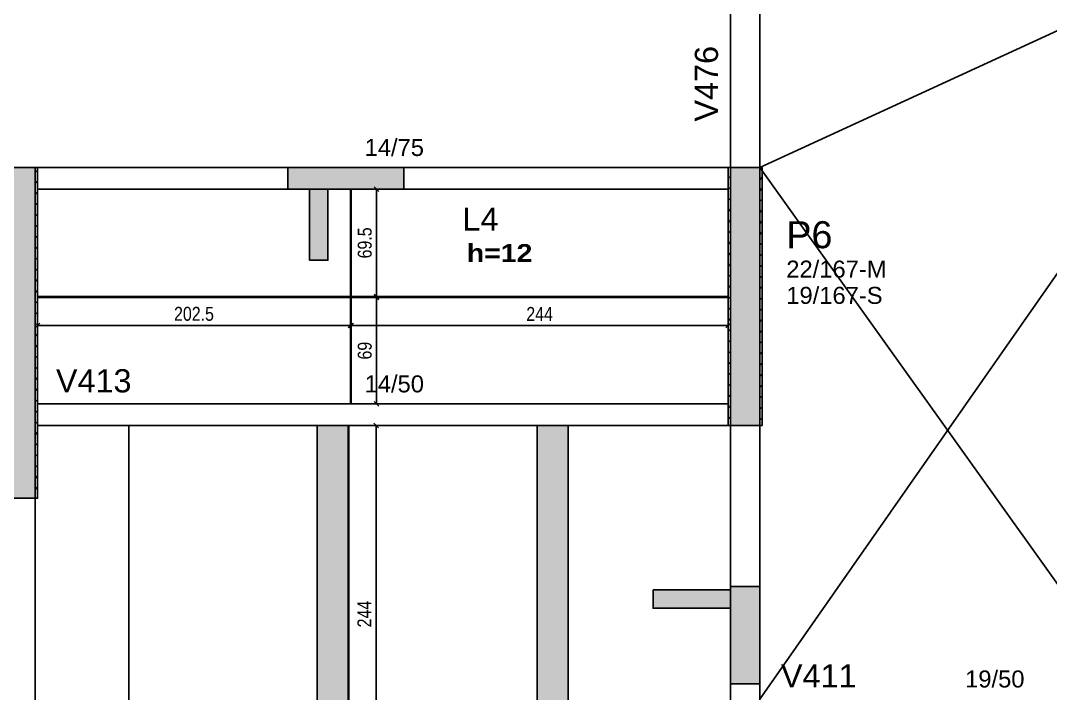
# Model space of a CAD drawing. Extents: x 3022 to 8661, y -614 to 3008.
# Drawn here: x 5204 to 5870, y 1813 to 2249 of the extents above; entities that cross this region are included whole.
import ezdxf

# ---------------------------------------------------------------- set-up
doc = ezdxf.new("R2010")
doc.units = 0
doc.header["$PDMODE"] = 34
for name, color, linetype in [('COTA', 241, 'Continuous'), ('MTH-230', 1, 'Continuous'), ('MTH-DIM-PILAR', 3, 'Continuous'), ('MTH-DIM-VIGA', 3, 'Continuous'), ('MTH-FACE-VIGA', 7, 'Continuous'), ('MTH-LINHA-SEÇÃO', 16, 'Continuous'), ('MTH-PILAR-SEGUE', 5, 'Continuous'), ('MTH-SOMBRA21', 150, 'Continuous'), ('MTH-SOMBRA25', 253, 'Continuous'), ('MTH-TIT1-PILAR', 5, 'Continuous'), ('MTH-TIT1-VIGA', 5, 'Continuous'), ('MTH-TXT-NEGRITO', 5, 'Continuous'), ('Painéis', 200, 'Continuous')]:
    doc.layers.add(name, color=color, linetype=linetype)
doc.layers.add('Hachura', color=251, linetype='Continuous', lineweight=9)
doc.styles.add('COTA TECNICA-50', font='techl___.ttf', dxfattribs={"height": 9})
doc.styles.add('TQS_ARIAL', font='arial.ttf')
doc.styles.add('TQS_ARIAL_BLACK', font='ariblk.ttf')
doc.dimstyles.new('COTA PAINEL-50', dxfattribs={"dimtxt": 9, "dimasz": 3, "dimexe": 3, "dimexo": 3, "dimgap": 3, "dimtad": 1, "dimdec": 1, "dimzin": 12, "dimdsep": 46, "dimtxsty": 'COTA TECNICA-50', "dimblk1": 'OBLIQUE', "dimblk2": 'OBLIQUE', "dimsah": 1, "dimcen": 0.9, "dimclrd": 4, "dimclre": 4, "dimclrt": 240, "dimadec": 1, "dimazin": 3, "dimtfac": 1, "dimtdec": 1, "dimtmove": 0, "dimatfit": 3, "dimfxl": 1, "dimtolj": 1, "dimtzin": 12, "dimarcsym": 0})

# ---------------------------------------------------------------- blocks, each defined once
blk = doc.blocks.new('_Oblique')
at = {"color": 0, "linetype": 'ByBlock', "lineweight": -2}
blk.add_line((-0.5, -0.5), (0.5, 0.5), dxfattribs=at)
blk = doc.blocks.new('*D134')
at = {"layer": 'COTA', "color": 4, "lineweight": -2, "transparency": 16777216}
for p, q in [((5214.58, 2066.75), (5214.58, 2048.44)), ((5417.08, 2066.75), (5417.08, 2048.44)), ((5214.58, 2051.44), (5417.08, 2051.44))]:
    blk.add_line(p, q, dxfattribs=at)
at = {"layer": 'Defpoints', "color": 0, "transparency": 16777216}
for p in [(5214.58, 2069.75), (5417.08, 2069.75), (5417.08, 2051.44)]:
    blk.add_point(p, dxfattribs=at)
at = {"layer": 'COTA', "color": 4, "lineweight": -2, "transparency": 16777216, "xscale": 3, "yscale": 3, "zscale": 3, "rotation": 180}
blk.add_blockref('_Oblique', (5214.58, 2051.44), dxfattribs=at)
at = {"layer": 'COTA', "color": 4, "lineweight": -2, "transparency": 16777216, "xscale": 3, "yscale": 3, "zscale": 3}
blk.add_blockref('_Oblique', (5417.08, 2051.44), dxfattribs=at)
at = {"layer": 'COTA', "color": 240, "transparency": 16777216, "insert": (5315.83, 2059.04), "char_height": 9, "attachment_point": 5, "style": 'COTA TECNICA-50'}
blk.add_mtext('\\A1;202.5', dxfattribs=at)
blk = doc.blocks.new('*D135')
at = {"layer": 'COTA', "color": 4, "lineweight": -2, "transparency": 16777216}
for p, q in [((5417.58, 2066.75), (5417.58, 2048.44)), ((5661.58, 2066.75), (5661.58, 2048.44)), ((5417.58, 2051.44), (5661.58, 2051.44))]:
    blk.add_line(p, q, dxfattribs=at)
at = {"layer": 'Defpoints', "color": 0, "transparency": 16777216}
for p in [(5417.58, 2069.75), (5661.58, 2069.75), (5661.58, 2051.44)]:
    blk.add_point(p, dxfattribs=at)
at = {"layer": 'COTA', "color": 4, "lineweight": -2, "transparency": 16777216, "xscale": 3, "yscale": 3, "zscale": 3, "rotation": 180}
blk.add_blockref('_Oblique', (5417.58, 2051.44), dxfattribs=at)
at = {"layer": 'COTA', "color": 4, "lineweight": -2, "transparency": 16777216, "xscale": 3, "yscale": 3, "zscale": 3}
blk.add_blockref('_Oblique', (5661.58, 2051.44), dxfattribs=at)
at = {"layer": 'COTA', "color": 240, "transparency": 16777216, "insert": (5539.58, 2059.01), "char_height": 9, "attachment_point": 5, "style": 'COTA TECNICA-50'}
blk.add_mtext('\\A1;244', dxfattribs=at)
blk = doc.blocks.new('*D136')
at = {"layer": 'COTA', "color": 4, "lineweight": -2, "transparency": 16777216}
for p, q in [((5420.58, 2069.75), (5437.05, 2069.75)), ((5434.05, 2000.75), (5434.05, 2069.75)), ((5420.58, 2000.75), (5437.05, 2000.75))]:
    blk.add_line(p, q, dxfattribs=at)
at = {"layer": 'Defpoints', "color": 0, "transparency": 16777216}
for p in [(5417.58, 2069.75), (5434.05, 2069.75), (5417.58, 2000.75)]:
    blk.add_point(p, dxfattribs=at)
at = {"layer": 'COTA', "color": 4, "lineweight": -2, "transparency": 16777216, "xscale": 3, "yscale": 3, "zscale": 3}
for p, rotation in [((5434.05, 2069.75), 90), ((5434.05, 2000.75), 270)]:
    blk.add_blockref('_Oblique', p, dxfattribs=dict(at, rotation=rotation))
at = {"layer": 'COTA', "color": 240, "transparency": 16777216, "insert": (5426.43, 2035.25), "char_height": 9, "attachment_point": 5, "rotation": 90, "style": 'COTA TECNICA-50'}
blk.add_mtext('\\A1;69', dxfattribs=at)
blk = doc.blocks.new('*D137')
at = {"layer": 'COTA', "color": 4, "lineweight": -2, "transparency": 16777216}
for p, q in [((5420.58, 2139.75), (5437.05, 2139.75)), ((5434.05, 2070.25), (5434.05, 2139.75)), ((5420.58, 2070.25), (5437.05, 2070.25))]:
    blk.add_line(p, q, dxfattribs=at)
at = {"layer": 'Defpoints', "color": 0, "transparency": 16777216}
for p in [(5417.58, 2139.75), (5434.05, 2139.75), (5417.58, 2070.25)]:
    blk.add_point(p, dxfattribs=at)
at = {"layer": 'COTA', "color": 4, "lineweight": -2, "transparency": 16777216, "xscale": 3, "yscale": 3, "zscale": 3}
for p, rotation in [((5434.05, 2139.75), 90), ((5434.05, 2070.25), 270)]:
    blk.add_blockref('_Oblique', p, dxfattribs=dict(at, rotation=rotation))
at = {"layer": 'COTA', "color": 240, "transparency": 16777216, "insert": (5426.42, 2105), "char_height": 9, "attachment_point": 5, "rotation": 90, "style": 'COTA TECNICA-50'}
blk.add_mtext('\\A1;69.5', dxfattribs=at)
blk = doc.blocks.new('*D146')
at = {"layer": 'COTA', "color": 4, "lineweight": -2, "transparency": 16777216}
blk.add_line((5433.71, 1742.75), (5433.71, 1986.75), dxfattribs=at)
at = {"layer": 'Defpoints', "color": 0, "transparency": 16777216}
for p in [(5433.71, 1986.75), (5433.71, 1986.75), (5433.71, 1742.75)]:
    blk.add_point(p, dxfattribs=at)
at = {"layer": 'COTA', "color": 4, "lineweight": -2, "transparency": 16777216, "xscale": 3, "yscale": 3, "zscale": 3}
for p, rotation in [((5433.71, 1986.75), 90), ((5433.71, 1742.75), 270)]:
    blk.add_blockref('_Oblique', p, dxfattribs=dict(at, rotation=rotation))
at = {"layer": 'COTA', "color": 240, "transparency": 16777216, "insert": (5426.15, 1864.75), "char_height": 9, "attachment_point": 5, "rotation": 90, "style": 'COTA TECNICA-50'}
blk.add_mtext('\\A1;244', dxfattribs=at)

msp = doc.modelspace()

# ---------------------------------------------------------------- hatches: boundary and pattern name
at = {"layer": 'Hachura'}
h = msp.add_hatch(color=256, dxfattribs=at)
h.dxf.hatch_style = 1
h.paths.add_polyline_path([(5415.58, 1986.75), (5395.58, 1986.75), (5395.58, 1742.75), (5415.58, 1742.75)])
h.paths.add_polyline_path([(5415.58, 1742.75), (5395.58, 1742.75), (5395.58, 1498.75), (5415.58, 1498.75)])
h.paths.add_polyline_path([(5415.58, 1498.75), (5395.58, 1498.75), (5395.58, 1350.75), (5415.58, 1350.75)])
h.paths.add_polyline_path([(5558.08, 1498.75), (5538.08, 1498.75), (5538.08, 1350.75), (5558.08, 1350.75)])
h.paths.add_polyline_path([(5558.08, 1742.75), (5538.08, 1742.75), (5538.08, 1498.75), (5558.08, 1498.75)])
h.paths.add_polyline_path([(5558.08, 1986.75), (5538.08, 1986.75), (5538.08, 1742.75), (5558.08, 1742.75)])

# ---------------------------------------------------------------- linework, layer by layer
at = {"layer": 'MTH-230', "linetype": 'Continuous'}
for p, q in [((6580.08, 2566.25), (5682.08, 2153.75)), ((5928.08, 2161.75), (5682.08, 1809.75)), ((5682.08, 2153.75), (5928.08, 1809.75))]:
    msp.add_line(p, q, dxfattribs=at)
at = {"layer": 'MTH-FACE-VIGA', "linetype": 'Continuous'}
for p, q in [((5663.08, 2153.75), (5663.08, 2526.25)), ((5682.08, 2153.75), (5682.08, 2526.25)), ((5663.08, 2185.79), (5663.08, 2164.05)), ((5663.08, 2164.05), (5663.08, 2153.75)), ((5663.08, 2153.75), (5213.08, 2153.75)), ((5661.58, 2153.65), (5661.67, 2153.75)), ((5682.08, 2152.94), (5682.89, 2153.75)), ((5213.08, 2150.63), (5214.56, 2152.12)), ((5214.56, 2152.12), (5214.58, 2152.13)), ((5661.58, 2146.58), (5663.02, 2148.03)), ((5663.02, 2148.03), (5663.08, 2148.08)), ((5682.08, 2145.87), (5683.52, 2147.31)), ((5683.52, 2147.31), (5683.58, 2147.37)), ((5213.08, 2143.56), (5214.51, 2145)), ((5214.51, 2145), (5214.58, 2145.06)), ((5661.58, 2139.51), (5662.96, 2140.9)), ((5662.96, 2140.9), (5663.08, 2141.01)), ((5682.08, 2138.8), (5683.45, 2140.18)), ((5683.45, 2140.18), (5683.58, 2140.3)), ((5213.08, 2136.49), (5214.46, 2137.88)), ((5214.46, 2137.88), (5214.58, 2137.99)), ((5214.58, 2139.75), (5661.58, 2139.75)), ((5661.58, 2132.44), (5662.9, 2133.76)), ((5662.9, 2133.76), (5663.08, 2133.94)), ((5213.08, 2129.42), (5214.41, 2130.76)), ((5214.41, 2130.76), (5214.58, 2130.92)), ((5662.83, 2126.63), (5663.08, 2126.87)), ((5682.08, 2131.73), (5683.39, 2133.04)), ((5683.39, 2133.04), (5683.58, 2133.23)), ((5213.08, 2122.35), (5214.36, 2123.64)), ((5214.36, 2123.64), (5214.58, 2123.85)), ((5661.58, 2125.37), (5662.83, 2126.63)), ((5682.08, 2124.66), (5683.33, 2125.91)), ((5683.33, 2125.91), (5683.58, 2126.16)), ((5213.08, 2115.28), (5214.31, 2116.52)), ((5214.31, 2116.52), (5214.58, 2116.78)), ((5661.58, 2118.3), (5662.77, 2119.49)), ((5662.77, 2119.49), (5663.08, 2119.8)), ((5682.08, 2117.59), (5683.26, 2118.77)), ((5683.26, 2118.77), (5683.58, 2119.09)), ((5213.08, 2108.21), (5214.27, 2109.39)), ((5214.27, 2109.39), (5214.58, 2109.71)), ((5661.58, 2111.23), (5662.7, 2112.36)), ((5662.7, 2112.36), (5663.08, 2112.73)), ((5682.08, 2110.52), (5683.2, 2111.64)), ((5683.2, 2111.64), (5683.58, 2112.02)), ((5213.08, 2101.13), (5214.22, 2102.27)), ((5214.22, 2102.27), (5214.58, 2102.63)), ((5661.58, 2104.16), (5662.64, 2105.22)), ((5662.64, 2105.22), (5663.08, 2105.66)), ((5682.08, 2103.44), (5683.13, 2104.5)), ((5683.13, 2104.5), (5683.58, 2104.94)), ((5213.08, 2094.06), (5214.17, 2095.15)), ((5214.17, 2095.15), (5214.58, 2095.56)), ((5661.58, 2097.09), (5662.58, 2098.09)), ((5662.58, 2098.09), (5663.08, 2098.59)), ((5682.08, 2096.37), (5683.07, 2097.37)), ((5683.07, 2097.37), (5683.58, 2097.87)), ((5213.08, 2086.99), (5214.12, 2088.03)), ((5214.12, 2088.03), (5214.58, 2088.49)), ((5661.58, 2090.02), (5662.51, 2090.95)), ((5662.51, 2090.95), (5663.08, 2091.52)), ((5682.08, 2089.3), (5683.01, 2090.23)), ((5683.01, 2090.23), (5683.58, 2090.8)), ((5213.08, 2079.92), (5214.07, 2080.91)), ((5214.07, 2080.91), (5214.58, 2081.42)), ((5661.58, 2082.94), (5662.45, 2083.82)), ((5662.45, 2083.82), (5663.08, 2084.44)), ((5682.08, 2082.23), (5682.94, 2083.1)), ((5682.94, 2083.1), (5683.58, 2083.73)), ((5213.08, 2072.85), (5214.02, 2073.79)), ((5214.02, 2073.79), (5214.58, 2074.35)), ((5661.58, 2075.87), (5662.38, 2076.68)), ((5662.38, 2076.68), (5663.08, 2077.37)), ((5682.08, 2075.16), (5682.88, 2075.96)), ((5682.88, 2075.96), (5683.58, 2076.66)), ((5213.97, 2066.67), (5214.58, 2067.28)), ((5661.58, 2068.8), (5662.32, 2069.55)), ((5662.32, 2069.55), (5663.08, 2070.3)), ((5682.08, 2068.09), (5682.81, 2068.83)), ((5682.81, 2068.83), (5683.58, 2069.59)), ((5213.08, 2065.78), (5213.97, 2066.67)), ((5213.92, 2059.55), (5214.58, 2060.21)), ((5661.58, 2061.73), (5662.26, 2062.41)), ((5662.26, 2062.41), (5663.08, 2063.23)), ((5682.08, 2061.02), (5682.75, 2061.69)), ((5682.75, 2061.69), (5683.58, 2062.52)), ((5213.08, 2058.71), (5213.92, 2059.55)), ((5661.58, 2054.66), (5662.19, 2055.28)), ((5662.19, 2055.28), (5663.08, 2056.16)), ((5682.08, 2053.95), (5682.68, 2054.56)), ((5682.68, 2054.56), (5683.58, 2055.45)), ((5213.08, 2051.64), (5213.87, 2052.43)), ((5213.87, 2052.43), (5214.58, 2053.14)), ((5661.58, 2047.59), (5662.13, 2048.14)), ((5662.13, 2048.14), (5663.08, 2049.09)), ((5682.08, 2046.88), (5682.62, 2047.42)), ((5682.62, 2047.42), (5683.58, 2048.38)), ((5213.08, 2044.57), (5213.82, 2045.31)), ((5213.82, 2045.31), (5214.58, 2046.07)), ((5661.58, 2040.52), (5662.06, 2041.01)), ((5662.06, 2041.01), (5663.08, 2042.02)), ((5682.08, 2039.8), (5682.56, 2040.29)), ((5682.56, 2040.29), (5683.58, 2041.3)), ((5213.08, 2037.5), (5213.77, 2038.19)), ((5213.77, 2038.19), (5214.58, 2039)), ((5661.58, 2033.45), (5662, 2033.87)), ((5662, 2033.87), (5663.08, 2034.95)), ((5682.49, 2033.15), (5683.58, 2034.23)), ((5213.08, 2030.42), (5213.72, 2031.06)), ((5213.72, 2031.06), (5214.58, 2031.92)), ((5661.94, 2026.73), (5663.08, 2027.88)), ((5682.08, 2032.73), (5682.49, 2033.15)), ((5682.43, 2026.02), (5683.58, 2027.16)), ((5213.08, 2023.35), (5213.67, 2023.94)), ((5213.67, 2023.94), (5214.58, 2024.85)), ((5661.58, 2026.38), (5661.94, 2026.73)), ((5661.87, 2019.6), (5663.08, 2020.8)), ((5682.08, 2025.66), (5682.43, 2026.02)), ((5213.08, 2016.28), (5213.62, 2016.82)), ((5213.62, 2016.82), (5214.58, 2017.78)), ((5661.58, 2019.3), (5661.87, 2019.6)), ((5661.81, 2012.46), (5663.08, 2013.73)), ((5682.08, 2018.59), (5682.36, 2018.88)), ((5682.36, 2018.88), (5683.58, 2020.09)), ((5213.08, 2009.21), (5213.57, 2009.7)), ((5213.57, 2009.7), (5214.58, 2010.71)), ((5661.58, 2012.23), (5661.81, 2012.46)), ((5682.08, 2011.52), (5682.3, 2011.74)), ((5682.3, 2011.74), (5683.58, 2013.02)), ((5213.08, 2002.14), (5213.52, 2002.58)), ((5213.52, 2002.58), (5214.58, 2003.64)), ((5661.58, 2000.75), (5214.58, 2000.75)), ((5661.58, 2005.16), (5661.74, 2005.33)), ((5661.74, 2005.33), (5663.08, 2006.66)), ((5682.08, 2004.45), (5682.24, 2004.61)), ((5682.24, 2004.61), (5683.58, 2005.95)), ((5213.08, 1995.07), (5213.47, 1995.46)), ((5213.47, 1995.46), (5214.58, 1996.57)), ((5661.58, 1998.09), (5661.68, 1998.19)), ((5661.68, 1998.19), (5663.08, 1999.59)), ((5682.08, 1997.38), (5682.17, 1997.47)), ((5682.17, 1997.47), (5683.58, 1998.88)), ((5213.08, 1988), (5213.42, 1988.34)), ((5213.42, 1988.34), (5214.58, 1989.5)), ((5661.58, 1991.02), (5661.61, 1991.06)), ((5661.61, 1991.06), (5663.08, 1992.52)), ((5682.08, 1990.31), (5682.11, 1990.34)), ((5682.11, 1990.34), (5683.58, 1991.81)), ((5213.08, 1980.93), (5213.37, 1981.22)), ((5213.37, 1981.22), (5214.58, 1982.43)), ((5214.58, 1986.75), (5663.08, 1986.75)), ((5663.08, 1986.75), (5663.08, 1476.75)), ((5682.08, 1476.75), (5682.08, 1986.75)), ((5213.08, 1973.86), (5213.32, 1974.1)), ((5213.32, 1974.1), (5214.58, 1975.36)), ((5213.08, 1966.78), (5213.27, 1966.98)), ((5213.27, 1966.98), (5214.58, 1968.28)), ((5213.22, 1959.85), (5214.58, 1961.21)), ((5213.08, 1959.71), (5213.22, 1959.85)), ((5213.17, 1952.73), (5214.58, 1954.14)), ((5213.08, 1952.64), (5213.17, 1952.73)), ((5213.12, 1945.61), (5214.58, 1947.07)), ((5213.08, 1945.57), (5213.12, 1945.61)), ((5213.08, 1496.75), (5213.08, 1939.75)), ((5214.33, 1939.75), (5214.58, 1940))]:
    msp.add_line(p, q, dxfattribs=at)
for points in [[(5214.58, 2153.75), (5213.08, 2153.75), (5213.08, 1939.75), (5214.58, 1939.75), (5214.58, 2153.75)], [(5663.08, 2153.75), (5661.58, 2153.75), (5661.58, 1986.75), (5663.08, 1986.75), (5663.08, 2153.75)], [(5683.58, 2153.75), (5682.08, 2153.75), (5682.08, 1986.75), (5683.58, 1986.75), (5683.58, 2153.75)]]:
    msp.add_lwpolyline(points, dxfattribs=at)
at = {"layer": 'MTH-LINHA-SEÇÃO', "linetype": 'Continuous'}
for points in [[(5451.59, 2153.75), (5376.59, 2153.75), (5376.59, 2139.75), (5451.59, 2139.75), (5451.59, 2153.75)], [(5390.59, 2093.75), (5390.59, 2139.75), (5402.59, 2139.75), (5402.59, 2093.75), (5390.59, 2093.75)], [(5613.08, 1880.54), (5663.08, 1880.54), (5663.08, 1868.54), (5613.08, 1868.54), (5613.08, 1880.54)], [(5682.08, 1882.54), (5663.08, 1882.54), (5663.08, 1819.54), (5682.08, 1819.54), (5682.08, 1882.54)]]:
    msp.add_lwpolyline(points, dxfattribs=at)
at = {"layer": 'MTH-PILAR-SEGUE', "linetype": 'Continuous'}
for points in [[(5194.08, 1939.75), (5213.08, 1939.75), (5213.08, 2153.75), (5194.08, 2153.75), (5194.08, 1939.75)], [(5663.08, 1986.75), (5682.08, 1986.75), (5682.08, 2153.75), (5663.08, 2153.75), (5663.08, 1986.75)]]:
    msp.add_lwpolyline(points, dxfattribs=at)
at = {"layer": 'MTH-SOMBRA21', "linetype": 'Continuous'}
for points in [[(5451.59, 2153.75), (5376.59, 2153.75), (5376.59, 2139.75)], [(5451.59, 2153.75), (5376.59, 2139.75), (5451.59, 2139.75)], [(5451.59, 2153.75), (5451.59, 2139.75), (5451.59, 2153.75)], [(5390.59, 2093.75), (5390.59, 2139.75), (5402.59, 2139.75)], [(5390.59, 2093.75), (5402.59, 2139.75), (5402.59, 2093.75)], [(5390.59, 2093.75), (5402.59, 2093.75), (5390.59, 2093.75)], [(5613.08, 1880.54), (5663.08, 1880.54), (5663.08, 1868.54)], [(5613.08, 1880.54), (5663.08, 1868.54), (5613.08, 1868.54)], [(5613.08, 1880.54), (5613.08, 1868.54), (5613.08, 1880.54)], [(5682.08, 1882.54), (5663.08, 1882.54), (5663.08, 1819.54)], [(5682.08, 1882.54), (5663.08, 1819.54), (5682.08, 1819.54)], [(5682.08, 1882.54), (5682.08, 1819.54), (5682.08, 1882.54)]]:
    msp.add_solid(points, dxfattribs=at)
at = {"layer": 'MTH-SOMBRA25', "linetype": 'Continuous'}
for points in [[(5194.08, 1939.75), (5213.08, 1939.75), (5213.08, 2153.75)], [(5194.08, 1939.75), (5213.08, 2153.75), (5194.08, 2153.75)], [(5663.08, 1986.75), (5682.08, 1986.75), (5682.08, 2153.75)], [(5663.08, 1986.75), (5682.08, 2153.75), (5663.08, 2153.75)], [(5663.08, 1986.75), (5663.08, 2153.75), (5663.08, 1986.75)]]:
    msp.add_solid(points, dxfattribs=at)
at = {"layer": 'Painéis'}
for p, q in [((5417.08, 2139.75), (5417.08, 2000.75)), ((5417.58, 2139.75), (5417.58, 2000.75)), ((5661.58, 2070.25), (5214.58, 2070.25)), ((5661.58, 2069.75), (5214.58, 2069.75)), ((5273.58, 1350.75), (5273.58, 1986.75)), ((5395.58, 1350.75), (5395.58, 1986.75)), ((5415.58, 1350.75), (5415.58, 1986.75)), ((5416.08, 1350.75), (5416.08, 1986.75)), ((5538.08, 1350.75), (5538.08, 1986.75)), ((5558.08, 1350.75), (5558.08, 1986.75))]:
    msp.add_line(p, q, dxfattribs=at)

# ---------------------------------------------------------------- texts
at = {"layer": 'MTH-DIM-PILAR', "linetype": 'Continuous', "style": 'TQS_ARIAL'}
for s, p in [('22/167-M', (5699.3, 2082.54)), ('19/167-S', (5699.3, 2065.54))]:
    msp.add_text(s, height=11, dxfattribs=at).set_placement(p)
at = {"layer": 'MTH-DIM-VIGA', "linetype": 'Continuous', "style": 'TQS_ARIAL'}
for s, p in [('14/75', (5426.28, 2161.25)), ('14/50', (5426.28, 2008.25)), ('19/50', (5815.08, 1817.25))]:
    msp.add_text(s, height=11, dxfattribs=at).set_placement(p)
at = {"layer": 'MTH-TIT1-PILAR', "linetype": 'Continuous', "style": 'TQS_ARIAL'}
msp.add_text('P6', height=17.5, dxfattribs=at).set_placement((5699.3, 2101.54))
at = {"layer": 'MTH-TIT1-VIGA', "linetype": 'Continuous', "style": 'TQS_ARIAL'}
msp.add_text('V476', height=15, rotation=90, dxfattribs=at).set_placement((5655.08, 2183.54))
for s, p in [('L4', (5489.67, 2112.88)), ('V413', (5226.45, 2008.25)), ('V411', (5695.84, 1817.25))]:
    msp.add_text(s, height=15, dxfattribs=at).set_placement(p)
at = {"layer": 'MTH-TXT-NEGRITO', "color": 3, "linetype": 'Continuous', "style": 'TQS_ARIAL_BLACK'}
msp.add_text('h=12', height=11.5, dxfattribs=at).set_placement((5492.49, 2092.72))

# ---------------------------------------------------------------- dimensions: what is measured, and where the dimension line sits
at = {"layer": 'COTA'}
for base, p1, p2, picture, middle in [((5434.05, 2139.75), (5417.58, 2070.25), (5417.58, 2139.75), '*D137', (5426.42, 2105)), ((5434.05, 2069.75), (5417.58, 2000.75), (5417.58, 2069.75), '*D136', (5426.43, 2035.25))]:
    dim = msp.add_linear_dim(base=base, p1=p1, p2=p2, angle=90, dimstyle='COTA PAINEL-50', dxfattribs=at)
    dim.commit()
    dim.dimension.update_dxf_attribs({"geometry": picture, "text_midpoint": middle})
for base, p1, p2, picture, middle in [((5417.08, 2051.44), (5214.58, 2069.75), (5417.08, 2069.75), '*D134', (5315.83, 2059.04)), ((5661.58, 2051.44), (5417.58, 2069.75), (5661.58, 2069.75), '*D135', (5539.58, 2059.01))]:
    dim = msp.add_linear_dim(base=base, p1=p1, p2=p2, dimstyle='COTA PAINEL-50', dxfattribs=at)
    dim.commit()
    dim.dimension.update_dxf_attribs({"geometry": picture, "text_midpoint": middle})
dim = msp.add_linear_dim(base=(5433.71, 1986.75), p1=(5433.71, 1742.75), p2=(5433.71, 1986.75), angle=90, dimstyle='COTA PAINEL-50', override={"dimtmove": 1}, dxfattribs=at)
dim.commit()
dim.dimension.update_dxf_attribs({"geometry": '*D146', "text_midpoint": (5426.15, 1864.75)})

doc.saveas('drawing.dxf')
